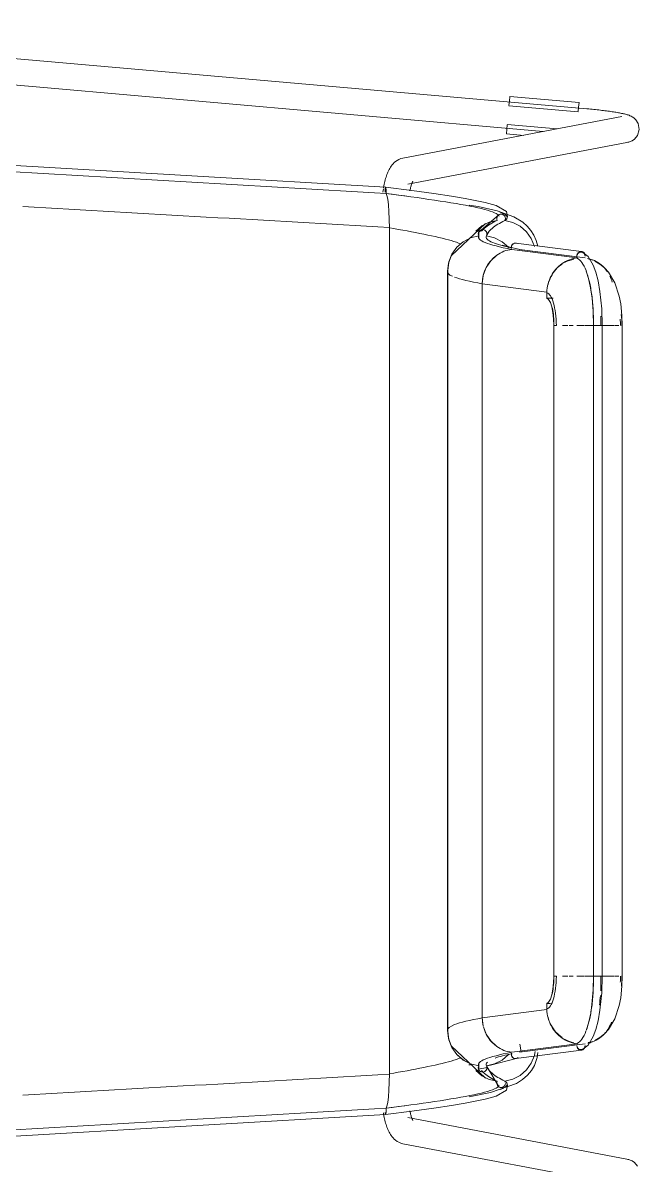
# Model space of a CAD drawing. Header units: millimetres. Extents: x 155927 to 295199, y -4084 to 97293.
# Drawn here: x 228644 to 228924, y 15441 to 15958 of the extents above; entities that cross this region are included whole.
import ezdxf

# ---------------------------------------------------------------- set-up
doc = ezdxf.new("R2010")
doc.units = ezdxf.units.MM
doc.header["$MEASUREMENT"] = 0
doc.layers.add('I-FURN', color=8, linetype='CONTINUOUS', lineweight=9)

msp = doc.modelspace()

# ---------------------------------------------------------------- linework, layer by layer
at = {"layer": 'I-FURN'}
for p, q in [((228900.19, 15919.33), (228456.87, 15958.28)), ((228455.82, 15946.33), (228880.32, 15909.03)), ((228864.81, 15920.8), (228864.99, 15922.86)), ((228864.99, 15922.86), (228865.17, 15924.91)), ((228865.17, 15924.91), (228896.58, 15922.15)), ((228896.58, 15922.15), (228896.4, 15920.11)), ((228864.8, 15920.68), (228896.21, 15917.92)), ((228896.4, 15920.11), (228896.22, 15918.04)), ((228900.35, 15919.32), (228900.19, 15919.33)), ((228901.1, 15919.25), (228900.35, 15919.32)), ((228901.85, 15919.18), (228901.1, 15919.25)), ((228902.6, 15919.11), (228901.85, 15919.18)), ((228903.34, 15919.04), (228902.6, 15919.11)), ((228904.08, 15918.96), (228903.34, 15919.04)), ((228904.81, 15918.88), (228904.08, 15918.96)), ((228905.54, 15918.8), (228904.81, 15918.88)), ((228906.26, 15918.72), (228905.54, 15918.8)), ((228906.97, 15918.64), (228906.26, 15918.72)), ((228907.66, 15918.55), (228906.97, 15918.64)), ((228908.35, 15918.47), (228907.66, 15918.55)), ((228909.03, 15918.38), (228908.35, 15918.47)), ((228909.69, 15918.29), (228909.03, 15918.38)), ((228910.34, 15918.2), (228909.69, 15918.29)), ((228910.97, 15918.11), (228910.34, 15918.2)), ((228911.59, 15918.02), (228910.97, 15918.11)), ((228912.2, 15917.93), (228911.59, 15918.02)), ((228912.78, 15917.84), (228912.2, 15917.93)), ((228913.35, 15917.75), (228912.78, 15917.84)), ((228913.9, 15917.66), (228913.35, 15917.75)), ((228914.44, 15917.56), (228913.9, 15917.66)), ((228914.95, 15917.47), (228914.44, 15917.56)), ((228915.45, 15917.37), (228914.95, 15917.47)), ((228915.92, 15917.28), (228915.45, 15917.37)), ((228916.38, 15917.18), (228915.92, 15917.28)), ((228916.83, 15917.08), (228916.38, 15917.18)), ((228917.25, 15916.98), (228916.83, 15917.08)), ((228917.67, 15916.88), (228917.25, 15916.98)), ((228918.07, 15916.77), (228917.67, 15916.88)), ((228918.46, 15916.66), (228918.07, 15916.77)), ((228918.86, 15916.53), (228918.46, 15916.66)), ((228919.26, 15916.39), (228918.86, 15916.53)), ((228919.69, 15916.22), (228919.26, 15916.39)), ((228920.17, 15916), (228919.69, 15916.22)), ((228920.73, 15915.7), (228920.17, 15916)), ((228916.04, 15915.85), (228816.75, 15897.04)), ((228863.86, 15910.04), (228864.04, 15912.11)), ((228886.66, 15910.24), (228864.06, 15912.23)), ((228921.43, 15915.22), (228920.73, 15915.7)), ((228922.34, 15914.37), (228921.43, 15915.22)), ((228923.38, 15912.71), (228922.34, 15914.37)), ((228923.86, 15909.95), (228923.38, 15912.71)), ((228863.68, 15908), (228863.86, 15910.04)), ((228863.68, 15908), (228871.58, 15907.3)), ((228921.71, 15905.62), (228920.62, 15904.88)), ((228923.03, 15907.2), (228921.71, 15905.62)), ((228923.03, 15907.2), (228923.86, 15909.95)), ((228808.9, 15883.85), (228476.99, 15903.14)), ((228818.98, 15885.25), (228918.27, 15904.06)), ((228918.69, 15904.15), (228918.27, 15904.06)), ((228919.2, 15904.29), (228918.69, 15904.15)), ((228919.82, 15904.5), (228919.2, 15904.29)), ((228920.62, 15904.88), (228919.82, 15904.5)), ((228813.38, 15895.5), (228812.79, 15894.99)), ((228814.07, 15895.98), (228813.38, 15895.5)), ((228814.86, 15896.42), (228814.07, 15895.98)), ((228815.76, 15896.78), (228814.86, 15896.42)), ((228816.75, 15897.04), (228815.76, 15896.78)), ((228809.68, 15890.11), (228809.46, 15889.53)), ((228809.92, 15890.68), (228809.68, 15890.11)), ((228810.17, 15891.24), (228809.92, 15890.68)), ((228810.44, 15891.79), (228810.17, 15891.24)), ((228810.73, 15892.33), (228810.44, 15891.79)), ((228811.06, 15892.87), (228810.73, 15892.33)), ((228811.42, 15893.4), (228811.06, 15892.87)), ((228811.82, 15893.94), (228811.42, 15893.4)), ((228812.27, 15894.47), (228811.82, 15893.94)), ((228812.79, 15894.99), (228812.27, 15894.47)), ((228808.25, 15885.12), (228808.12, 15884.44)), ((228808.39, 15885.79), (228808.25, 15885.12)), ((228808.55, 15886.44), (228808.39, 15885.79)), ((228808.71, 15887.09), (228808.55, 15886.44)), ((228808.88, 15887.72), (228808.71, 15887.09)), ((228809.06, 15888.33), (228808.88, 15887.72)), ((228809.26, 15888.94), (228809.06, 15888.33)), ((228809.46, 15889.53), (228809.26, 15888.94)), ((228820.64, 15885.13), (228820.53, 15884.8)), ((228820.74, 15885.44), (228820.64, 15885.13)), ((228820.85, 15885.71), (228820.74, 15885.44)), ((228820.94, 15885.94), (228820.85, 15885.71)), ((228821.03, 15886.13), (228820.94, 15885.94)), ((228821.1, 15886.29), (228821.03, 15886.13)), ((228821.15, 15886.37), (228821.1, 15886.29)), ((228821.19, 15886.45), (228821.15, 15886.37)), ((228821.21, 15886.47), (228821.19, 15886.45)), ((228807.77, 15882.33), (228807.67, 15881.6)), ((228807.87, 15883.04), (228807.77, 15882.33)), ((228807.99, 15883.74), (228807.95, 15883.49)), ((228808.12, 15884.44), (228807.99, 15883.74)), ((228808.69, 15882.48), (228808.68, 15881.99)), ((228808.68, 15881.99), (228808.69, 15882.48)), ((228808.68, 15881.99), (228808.69, 15881.49)), ((228808.69, 15881.49), (228808.68, 15881.99)), ((228808.72, 15882.93), (228808.69, 15882.48)), ((228808.69, 15882.48), (228808.72, 15882.93)), ((228808.75, 15883.31), (228808.72, 15882.93)), ((228808.72, 15882.93), (228808.75, 15883.31)), ((228808.8, 15883.6), (228808.75, 15883.31)), ((228808.75, 15883.31), (228808.8, 15883.6)), ((228808.8, 15883.6), (228808.85, 15883.79)), ((228808.85, 15883.78), (228808.8, 15883.6)), ((228808.9, 15883.85), (228808.85, 15883.78)), ((228808.85, 15883.79), (228808.9, 15883.85)), ((228808.9, 15883.85), (228820.76, 15882.29)), ((228808.95, 15883.77), (228808.9, 15883.85)), ((228808.9, 15883.85), (228808.95, 15883.78)), ((228808.95, 15883.78), (228809, 15883.59)), ((228809, 15883.58), (228808.95, 15883.77)), ((228809, 15883.59), (228809.05, 15883.29)), ((228809.05, 15883.28), (228809, 15883.58)), ((228809.05, 15883.29), (228809.08, 15882.9)), ((228809.08, 15882.9), (228809.05, 15883.28)), ((228809.1, 15882.44), (228809.08, 15882.9)), ((228809.08, 15882.9), (228809.1, 15882.45)), ((228809.09, 15880.98), (228809.11, 15881.45)), ((228809.11, 15881.45), (228809.09, 15880.98)), ((228809.09, 15880.98), (228809.49, 15880.08)), ((228809.49, 15880.08), (228809.09, 15880.98)), ((228809.1, 15882.45), (228809.11, 15881.95)), ((228809.11, 15881.95), (228809.1, 15882.44)), ((228809.11, 15881.45), (228809.11, 15881.95)), ((228809.11, 15881.95), (228809.11, 15881.45)), ((228809.49, 15880.08), (228809.85, 15878.34)), ((228809.85, 15878.33), (228809.49, 15880.08)), ((228820, 15882.7), (228819.91, 15882.21)), ((228820.11, 15883.17), (228820, 15882.7)), ((228820.21, 15883.62), (228820.11, 15883.17)), ((228820.32, 15884.04), (228820.21, 15883.62)), ((228820.42, 15884.43), (228820.32, 15884.04)), ((228820.53, 15884.8), (228820.42, 15884.43)), ((228820.76, 15882.29), (228830.68, 15880.94)), ((228830.68, 15880.94), (228838.7, 15879.76)), ((228838.7, 15879.76), (228845.02, 15878.72)), ((228809.85, 15878.33), (228810.16, 15875.87)), ((228810.17, 15875.84), (228809.85, 15878.33)), ((228810.17, 15875.84), (228810.4, 15872.78)), ((228810.41, 15872.74), (228810.17, 15875.84)), ((228845.02, 15878.72), (228854.04, 15876.92)), ((228850.88, 15875.01), (228846.81, 15875.74)), ((228859.4, 15873.12), (228850.88, 15875.01)), ((228854.04, 15876.92), (228859.03, 15875.51)), ((228859.03, 15875.51), (228863.67, 15872.74)), ((228810.4, 15872.74), (228810.56, 15869.26)), ((228810.56, 15869.2), (228810.41, 15872.74)), ((228860.43, 15871.41), (228851.01, 15863.29)), ((228859.32, 15869.76), (228859.41, 15870.25)), ((228859.41, 15870.25), (228859.32, 15869.76)), ((228859.35, 15869.26), (228859.32, 15869.76)), ((228859.32, 15869.76), (228859.35, 15869.26)), ((228867.03, 15870.44), (228859.4, 15873.12)), ((228859.41, 15870.25), (228859.62, 15870.7)), ((228859.62, 15870.7), (228859.41, 15870.25)), ((228859.62, 15870.7), (228859.93, 15871.08)), ((228859.93, 15871.08), (228859.62, 15870.7)), ((228859.93, 15871.08), (228860.34, 15871.37)), ((228860.34, 15871.37), (228859.93, 15871.08)), ((228860.16, 15871.26), (228860.37, 15871.39)), ((228860.34, 15871.37), (228860.8, 15871.55)), ((228860.8, 15871.55), (228860.34, 15871.37)), ((228860.8, 15871.55), (228861.28, 15871.61)), ((228861.28, 15871.61), (228860.8, 15871.55)), ((228861.28, 15871.61), (228861.77, 15871.53)), ((228861.77, 15871.54), (228861.28, 15871.61)), ((228862.22, 15871.34), (228861.77, 15871.54)), ((228861.77, 15871.53), (228862.22, 15871.34)), ((228862.22, 15871.34), (228862.61, 15871.04)), ((228862.62, 15871.04), (228862.22, 15871.34)), ((228862.61, 15871.04), (228862.92, 15870.65)), ((228862.92, 15870.65), (228862.62, 15871.04)), ((228862.92, 15870.65), (228863.12, 15870.2)), ((228863.12, 15870.2), (228862.92, 15870.65)), ((228863.12, 15870.2), (228863.19, 15869.7)), ((228863.19, 15869.7), (228863.12, 15870.2)), ((228863.19, 15869.7), (228863.15, 15869.2)), ((228863.15, 15869.21), (228863.19, 15869.7)), ((228863.67, 15872.74), (228864.2, 15870.56)), ((228864.2, 15870.56), (228863.91, 15869.64)), ((228871.14, 15867.94), (228867.03, 15870.44)), ((228810.56, 15869.2), (228810.62, 15865.51)), ((228810.62, 15865.43), (228810.56, 15869.2)), ((228810.62, 15482.03), (228810.62, 15865.43)), ((228810.62, 15865.43), (228810.62, 15482.03)), ((228854.23, 15867.3), (228838.54, 15852.7)), ((228852.56, 15866.36), (228849.72, 15863.96)), ((228849.72, 15863.96), (228852.56, 15866.35)), ((228851.51, 15864.07), (228851.91, 15864.36)), ((228851.91, 15864.36), (228851.51, 15864.07)), ((228851.91, 15864.36), (228852.37, 15864.55)), ((228852.37, 15864.55), (228851.91, 15864.36)), ((228852.86, 15864.62), (228852.37, 15864.55)), ((228852.37, 15864.55), (228852.86, 15864.61)), ((228855.88, 15868), (228852.56, 15866.36)), ((228852.56, 15866.35), (228855.89, 15867.99)), ((228853.35, 15864.55), (228852.86, 15864.62)), ((228852.86, 15864.61), (228853.35, 15864.55)), ((228853.35, 15864.55), (228853.81, 15864.36)), ((228853.81, 15864.36), (228853.35, 15864.55)), ((228853.81, 15864.36), (228854.22, 15864.07)), ((228854.22, 15864.07), (228853.81, 15864.36)), ((228859.5, 15868.79), (228855.88, 15868)), ((228855.89, 15867.99), (228859.5, 15868.79)), ((228859.5, 15868.79), (228859.35, 15869.26)), ((228859.35, 15869.26), (228859.5, 15868.79)), ((228863.15, 15869.2), (228862.98, 15868.73)), ((228862.99, 15868.73), (228863.15, 15869.21)), ((228866.62, 15867.83), (228862.99, 15868.73)), ((228869.94, 15866.09), (228866.62, 15867.83)), ((228872.76, 15863.61), (228869.94, 15866.09)), ((228873.1, 15866.2), (228871.14, 15867.94)), ((228874.79, 15864.22), (228873.1, 15866.2)), ((228876.16, 15862.03), (228874.79, 15864.22)), ((228841.13, 15856.62), (228844.01, 15859.13)), ((228844, 15859.13), (228841.13, 15856.62)), ((228847.4, 15860.88), (228844, 15859.13)), ((228844.01, 15859.13), (228847.39, 15860.88)), ((228851.11, 15861.78), (228847.4, 15860.88)), ((228850.99, 15863.24), (228850.91, 15862.74)), ((228850.91, 15862.74), (228850.99, 15863.23)), ((228850.95, 15862.24), (228850.91, 15862.74)), ((228850.91, 15862.74), (228850.95, 15862.25)), ((228850.95, 15862.25), (228851.11, 15861.78)), ((228851.11, 15861.77), (228850.95, 15862.24)), ((228851.19, 15863.69), (228850.99, 15863.24)), ((228850.99, 15863.23), (228851.2, 15863.68)), ((228851.14, 15863.59), (228851.09, 15860.71)), ((228851.51, 15864.07), (228851.19, 15863.69)), ((228851.2, 15863.68), (228851.51, 15864.07)), ((228854.22, 15864.07), (228854.53, 15863.68)), ((228854.53, 15863.69), (228854.22, 15864.07)), ((228854.73, 15863.24), (228854.53, 15863.69)), ((228854.53, 15863.68), (228854.73, 15863.23)), ((228854.78, 15862.24), (228854.61, 15861.77)), ((228854.62, 15861.78), (228854.78, 15862.25)), ((228858.33, 15860.88), (228854.62, 15861.78)), ((228854.9, 15862.45), (228854.72, 15862.02)), ((228854.82, 15862.74), (228854.73, 15863.24)), ((228854.73, 15863.23), (228854.81, 15862.74)), ((228854.81, 15862.74), (228854.78, 15862.24)), ((228854.78, 15862.25), (228854.82, 15862.74)), ((228861.73, 15859.13), (228858.33, 15860.88)), ((228864.6, 15856.62), (228861.73, 15859.13)), ((228874.94, 15860.53), (228872.76, 15863.61)), ((228876.34, 15857.01), (228874.94, 15860.53)), ((228877.19, 15859.66), (228876.16, 15862.03)), ((228877.85, 15857.15), (228877.19, 15859.66)), ((228839.13, 15853.8), (228837.41, 15849.34)), ((228838.96, 15853.48), (228841.13, 15856.62)), ((228841.13, 15856.62), (228838.96, 15853.49)), ((228861.69, 15857.62), (228864.13, 15856.87)), ((228864.13, 15856.87), (228870.42, 15855.49)), ((228864.83, 15856.36), (228864.6, 15856.62)), ((228865.98, 15857.09), (228865.9, 15856.6)), ((228865.9, 15856.6), (228865.94, 15856.11)), ((228866.17, 15857.55), (228865.98, 15857.09)), ((228866.09, 15855.64), (228895.79, 15851.79)), ((228866.47, 15857.93), (228866.17, 15857.55)), ((228866.86, 15858.22), (228866.47, 15857.93)), ((228867.3, 15858.41), (228866.86, 15858.22)), ((228867.77, 15858.48), (228867.3, 15858.41)), ((228868.24, 15858.41), (228867.77, 15858.48)), ((228868, 15858.47), (228897.78, 15854.61)), ((228868.68, 15858.23), (228868.24, 15858.41)), ((228869.64, 15855.62), (228899.33, 15851.77)), ((228898.27, 15854.25), (228900.66, 15852.36)), ((228837.41, 15849.34), (228836.97, 15845.59)), ((228837.59, 15849.92), (228837.12, 15846.12)), ((228837.12, 15846.12), (228837.6, 15849.91)), ((228838.96, 15853.49), (228837.59, 15849.92)), ((228837.6, 15849.91), (228838.96, 15853.48)), ((228838.54, 15852.7), (228837.83, 15850.78)), ((228856.59, 15850.52), (228854.51, 15847.4)), ((228859.33, 15853.01), (228856.59, 15850.52)), ((228893.37, 15852.54), (228898.14, 15851.92)), ((228900.66, 15852.36), (228902.96, 15848.53)), ((228903.77, 15850.23), (228906.04, 15848.9)), ((228906.04, 15848.9), (228908.11, 15847.23)), ((228836.97, 15845.59), (228836.97, 15540.79)), ((228837.12, 15501.34), (228837.12, 15846.12)), ((228837.12, 15846.12), (228837.12, 15501.34)), ((228853.19, 15843.86), (228852.72, 15840.09)), ((228854.51, 15847.4), (228853.19, 15843.86)), ((228900.01, 15845.32), (228899.82, 15845.83)), ((228900.89, 15842.49), (228900.01, 15845.32)), ((228902.96, 15848.53), (228904.15, 15845.36)), ((228904.15, 15845.36), (228905.23, 15841.32)), ((228908.11, 15847.23), (228909.94, 15845.25)), ((228909.94, 15845.25), (228912.81, 15840.53)), ((228852.72, 15840.09), (228881.99, 15836.23)), ((228852.72, 15507.38), (228852.72, 15840.09)), ((228852.72, 15840.09), (228852.72, 15507.38)), ((228901.69, 15838.99), (228900.89, 15842.49)), ((228902.52, 15833.56), (228901.69, 15838.99)), ((228905.23, 15841.32), (228906.1, 15836.61)), ((228912.81, 15840.53), (228914.83, 15834.38)), ((228881.99, 15836.23), (228881.93, 15833.51)), ((228884.93, 15833.51), (228881.93, 15833.51)), ((228881.93, 15833.51), (228882.79, 15832.87)), ((228903, 15827.57), (228902.52, 15833.56)), ((228906.1, 15836.61), (228906.9, 15828.72)), ((228914.83, 15834.38), (228915.48, 15830.89)), ((228882.79, 15832.87), (228883.58, 15831.52)), ((228883.58, 15831.52), (228884.25, 15829.54)), ((228884.25, 15829.54), (228884.76, 15827.05)), ((228906.9, 15828.72), (228907.05, 15821.16)), ((228915.48, 15830.89), (228916, 15825.68)), ((228884.76, 15827.05), (228885.08, 15824.2)), ((228885.08, 15824.2), (228885.18, 15821.16)), ((228903.08, 15821.16), (228903, 15827.57)), ((228916, 15825.68), (228916.08, 15821.16)), ((228885.18, 15821.16), (228885.18, 15526.31)), ((228885.24, 15526.31), (228885.24, 15821.16)), ((228889.1, 15821.16), (228891.56, 15821.16)), ((228892.08, 15821.16), (228893.92, 15821.16)), ((228895.55, 15821.16), (228899.11, 15821.16)), ((228903.11, 15821.16), (228899.3, 15821.16)), ((228899.3, 15821.16), (228903.11, 15821.16)), ((228903.08, 15821.16), (228903.08, 15526.31)), ((228903.09, 15821.16), (228907.05, 15821.16)), ((228903.2, 15821.16), (228903.09, 15821.16)), ((228903.42, 15821.16), (228903.2, 15821.16)), ((228903.75, 15821.16), (228903.42, 15821.16)), ((228904.17, 15821.16), (228903.75, 15821.16)), ((228904.64, 15821.16), (228904.17, 15821.16)), ((228905.14, 15821.16), (228904.64, 15821.16)), ((228905.63, 15821.16), (228905.14, 15821.16)), ((228906.09, 15821.16), (228905.63, 15821.16)), ((228906.48, 15821.16), (228906.09, 15821.16)), ((228906.78, 15821.16), (228906.48, 15821.16)), ((228906.98, 15821.16), (228906.78, 15821.16)), ((228909.83, 15821.16), (228906.8, 15821.16)), ((228906.8, 15821.16), (228909.82, 15821.16)), ((228907.05, 15821.16), (228906.98, 15821.16)), ((228907.05, 15526.31), (228907.05, 15821.16)), ((228909.99, 15821.16), (228912.56, 15821.16)), ((228912.84, 15821.16), (228914.59, 15821.16)), ((228915.78, 15821.16), (228916.07, 15821.16)), ((228916.08, 15821.16), (228915.91, 15821.16)), ((228916.08, 15526.31), (228916.08, 15821.16)), ((228836.97, 15540.79), (228836.97, 15501.88)), ((228885.08, 15523.27), (228884.76, 15520.42)), ((228885.18, 15526.31), (228885.08, 15523.27)), ((228891.56, 15526.31), (228889.1, 15526.31)), ((228893.92, 15526.31), (228892.08, 15526.31)), ((228899.11, 15526.31), (228895.55, 15526.31)), ((228899.3, 15526.31), (228903.11, 15526.31)), ((228903.11, 15526.31), (228899.3, 15526.31)), ((228903.01, 15520.08), (228903.08, 15526.31)), ((228907.05, 15526.31), (228903.2, 15526.31)), ((228903.2, 15526.31), (228903.42, 15526.31)), ((228903.42, 15526.31), (228903.75, 15526.31)), ((228903.75, 15526.31), (228904.17, 15526.31)), ((228904.17, 15526.31), (228904.64, 15526.31)), ((228904.64, 15526.31), (228905.14, 15526.31)), ((228905.14, 15526.31), (228905.63, 15526.31)), ((228905.63, 15526.31), (228906.09, 15526.31)), ((228906.09, 15526.31), (228906.48, 15526.31)), ((228906.48, 15526.31), (228906.78, 15526.31)), ((228906.78, 15526.31), (228906.98, 15526.31)), ((228906.8, 15526.31), (228909.83, 15526.31)), ((228909.82, 15526.31), (228906.8, 15526.31)), ((228906.9, 15518.75), (228907.05, 15526.31)), ((228906.98, 15526.31), (228907.05, 15526.31)), ((228912.56, 15526.31), (228909.99, 15526.31)), ((228914.59, 15526.31), (228912.84, 15526.31)), ((228916.07, 15526.31), (228915.78, 15526.31)), ((228915.91, 15526.31), (228916.08, 15526.31)), ((228916, 15521.79), (228916.08, 15526.31)), ((228884.25, 15517.93), (228883.58, 15515.94)), ((228884.76, 15520.42), (228884.25, 15517.93)), ((228902.47, 15513.52), (228903.01, 15520.08)), ((228906.1, 15510.86), (228906.9, 15518.75)), ((228915.48, 15516.58), (228916, 15521.79)), ((228882.79, 15514.59), (228881.93, 15513.95)), ((228881.93, 15513.95), (228883.59, 15513.95)), ((228881.93, 15513.95), (228881.99, 15511.24)), ((228883.58, 15515.94), (228882.79, 15514.59)), ((228901.88, 15509.51), (228902.47, 15513.52)), ((228912.81, 15506.93), (228914.83, 15513.08)), ((228914.83, 15513.08), (228915.48, 15516.58)), ((228881.99, 15511.24), (228852.72, 15507.38)), ((228852.72, 15507.38), (228853.19, 15503.61)), ((228900.91, 15505.07), (228901.88, 15509.51)), ((228905.23, 15506.14), (228906.1, 15510.86)), ((228837.41, 15498.13), (228836.97, 15501.88)), ((228853.26, 15503.34), (228854.51, 15500.06)), ((228899.82, 15501.64), (228900.91, 15505.07)), ((228902.96, 15498.93), (228904.15, 15502.1)), ((228904.15, 15502.1), (228905.23, 15506.14)), ((228908.11, 15500.24), (228909.94, 15502.22)), ((228909.94, 15502.22), (228912.81, 15506.93)), ((228837.6, 15497.55), (228837.12, 15501.34)), ((228837.12, 15501.34), (228837.59, 15497.55)), ((228839.13, 15493.66), (228837.41, 15498.13)), ((228837.59, 15497.55), (228838.96, 15493.98)), ((228838.96, 15493.98), (228837.6, 15497.55)), ((228838.54, 15494.76), (228837.83, 15496.69)), ((228854.51, 15500.06), (228856.59, 15496.95)), ((228856.59, 15496.95), (228859.33, 15494.46)), ((228900.66, 15495.1), (228902.96, 15498.93)), ((228903.77, 15497.24), (228906.04, 15498.57)), ((228906.04, 15498.57), (228908.11, 15500.24)), ((228854.23, 15480.16), (228838.54, 15494.76)), ((228841.13, 15490.85), (228838.96, 15493.98)), ((228838.96, 15493.98), (228841.13, 15490.84)), ((228866.09, 15491.83), (228895.79, 15495.67)), ((228897.78, 15492.85), (228868, 15489)), ((228899.33, 15495.69), (228869.64, 15491.85)), ((228870.42, 15491.97), (228869.73, 15495.46)), ((228876.7, 15492.2), (228876.33, 15490.46)), ((228876.34, 15490.45), (228876.7, 15492.19)), ((228877.67, 15489.46), (228877.97, 15491.73)), ((228893.37, 15494.92), (228895.8, 15495.24)), ((228898.27, 15493.21), (228900.66, 15495.1)), ((228844.01, 15488.34), (228841.13, 15490.85)), ((228841.13, 15490.84), (228844, 15488.33)), ((228844, 15488.33), (228847.4, 15486.58)), ((228847.39, 15486.59), (228844.01, 15488.34)), ((228847.4, 15486.58), (228851.11, 15485.69)), ((228851.14, 15483.88), (228851.09, 15486.76)), ((228854.62, 15485.69), (228858.33, 15486.58)), ((228868.08, 15489.01), (228856.46, 15486.05)), ((228858.33, 15486.58), (228861.73, 15488.33)), ((228861.73, 15488.33), (228864.6, 15490.84)), ((228865.94, 15491.36), (228865.9, 15490.86)), ((228865.9, 15490.86), (228865.98, 15490.37)), ((228865.98, 15490.37), (228866.17, 15489.92)), ((228866.17, 15489.92), (228866.47, 15489.54)), ((228866.47, 15489.54), (228866.86, 15489.24)), ((228866.86, 15489.24), (228867.3, 15489.05)), ((228867.3, 15489.05), (228867.77, 15488.98)), ((228867.77, 15488.98), (228868.24, 15489.05)), ((228868.24, 15489.05), (228868.68, 15489.24)), ((228868.68, 15489.24), (228869.06, 15489.53)), ((228872.76, 15483.85), (228874.94, 15486.94)), ((228874.94, 15486.94), (228876.34, 15490.45)), ((228876.38, 15485.86), (228877.67, 15489.46)), ((228810.56, 15478.26), (228810.62, 15482.03)), ((228810.62, 15481.95), (228810.56, 15478.26)), ((228852.56, 15481.11), (228849.72, 15483.51)), ((228849.72, 15483.51), (228852.56, 15481.1)), ((228850.91, 15484.72), (228850.95, 15485.22)), ((228850.95, 15485.22), (228850.91, 15484.72)), ((228850.99, 15484.23), (228850.91, 15484.72)), ((228850.91, 15484.72), (228850.99, 15484.23)), ((228850.95, 15485.22), (228851.11, 15485.69)), ((228851.11, 15485.69), (228850.95, 15485.22)), ((228851.2, 15483.78), (228850.99, 15484.23)), ((228850.99, 15484.23), (228851.19, 15483.78)), ((228851.01, 15484.17), (228854.9, 15485.01)), ((228851.19, 15483.78), (228851.51, 15483.4)), ((228851.51, 15483.4), (228851.2, 15483.78)), ((228851.91, 15483.11), (228851.51, 15483.4)), ((228851.51, 15483.4), (228851.91, 15483.1)), ((228852.37, 15482.92), (228851.91, 15483.11)), ((228851.91, 15483.1), (228852.37, 15482.91)), ((228852.86, 15482.85), (228852.37, 15482.92)), ((228852.37, 15482.91), (228852.86, 15482.85)), ((228855.89, 15479.47), (228852.56, 15481.11)), ((228852.56, 15481.1), (228855.88, 15479.46)), ((228853.35, 15482.92), (228852.86, 15482.85)), ((228852.86, 15482.85), (228853.35, 15482.91)), ((228853.81, 15483.11), (228853.35, 15482.92)), ((228853.35, 15482.91), (228853.81, 15483.1)), ((228854.22, 15483.4), (228853.81, 15483.11)), ((228853.81, 15483.1), (228854.22, 15483.4)), ((228854.53, 15483.78), (228854.22, 15483.4)), ((228854.22, 15483.4), (228854.53, 15483.78)), ((228854.73, 15484.23), (228854.53, 15483.78)), ((228854.53, 15483.78), (228854.73, 15484.23)), ((228856.46, 15486.05), (228854.6, 15485.72)), ((228854.61, 15485.69), (228854.78, 15485.22)), ((228854.78, 15485.22), (228854.62, 15485.69)), ((228860.43, 15476.05), (228854.72, 15485.44)), ((228854.81, 15484.72), (228854.73, 15484.23)), ((228854.73, 15484.23), (228854.82, 15484.72)), ((228854.78, 15485.22), (228854.81, 15484.72)), ((228854.82, 15484.72), (228854.78, 15485.22)), ((228866.62, 15479.63), (228869.94, 15481.37)), ((228869.94, 15481.37), (228872.76, 15483.85)), ((228871.02, 15479.43), (228873.26, 15481.42)), ((228873.26, 15481.42), (228875.04, 15483.59)), ((228875.04, 15483.59), (228876.38, 15485.86)), ((228810.56, 15478.2), (228810.4, 15474.73)), ((228810.41, 15474.73), (228810.56, 15478.26)), ((228855.88, 15479.46), (228859.5, 15478.68)), ((228859.5, 15478.68), (228855.89, 15479.47)), ((228856.48, 15473.63), (228868.19, 15477.62)), ((228859.32, 15477.71), (228859.35, 15478.21)), ((228859.35, 15478.2), (228859.32, 15477.7)), ((228859.41, 15477.22), (228859.32, 15477.71)), ((228859.32, 15477.7), (228859.41, 15477.21)), ((228859.35, 15478.21), (228859.5, 15478.68)), ((228859.5, 15478.68), (228859.35, 15478.2)), ((228859.62, 15476.77), (228859.41, 15477.22)), ((228859.41, 15477.21), (228859.62, 15476.76)), ((228859.93, 15476.39), (228859.62, 15476.77)), ((228859.62, 15476.76), (228859.93, 15476.38)), ((228860.34, 15476.1), (228859.93, 15476.39)), ((228859.93, 15476.38), (228860.34, 15476.1)), ((228860.8, 15475.92), (228860.34, 15476.1)), ((228860.34, 15476.1), (228860.8, 15475.91)), ((228861.28, 15475.86), (228860.8, 15475.92)), ((228860.8, 15475.91), (228861.28, 15475.85)), ((228861.77, 15475.93), (228861.28, 15475.86)), ((228861.28, 15475.85), (228861.77, 15475.93)), ((228862.22, 15476.13), (228861.77, 15475.93)), ((228861.77, 15475.93), (228862.22, 15476.12)), ((228862.61, 15476.43), (228862.22, 15476.13)), ((228862.22, 15476.12), (228862.62, 15476.42)), ((228862.92, 15476.81), (228862.61, 15476.43)), ((228862.62, 15476.42), (228862.92, 15476.81)), ((228863.12, 15477.27), (228862.92, 15476.81)), ((228862.92, 15476.81), (228863.12, 15477.27)), ((228862.98, 15478.73), (228863.15, 15478.26)), ((228862.99, 15478.73), (228866.62, 15479.63)), ((228863.15, 15478.26), (228862.99, 15478.73)), ((228863.19, 15477.76), (228863.12, 15477.27)), ((228863.12, 15477.27), (228863.19, 15477.76)), ((228863.67, 15474.72), (228864.2, 15476.91)), ((228864.2, 15476.91), (228863.91, 15477.82)), ((228868.19, 15477.62), (228871.02, 15479.43)), ((228809.85, 15469.13), (228810.17, 15471.63)), ((228810.16, 15471.59), (228809.85, 15469.13)), ((228810.17, 15471.63), (228810.41, 15474.73)), ((228810.4, 15474.68), (228810.17, 15471.62)), ((228846.81, 15471.72), (228856.48, 15473.63)), ((228854.04, 15470.55), (228859.03, 15471.95)), ((228859.03, 15471.95), (228863.67, 15474.72)), ((228809.49, 15467.38), (228809.09, 15466.48)), ((228809.09, 15466.48), (228809.49, 15467.38)), ((228809.11, 15466.01), (228809.09, 15466.48)), ((228809.09, 15466.48), (228809.11, 15466.01)), ((228809.11, 15465.51), (228809.11, 15466.01)), ((228809.11, 15466.01), (228809.11, 15465.51)), ((228809.49, 15467.38), (228809.85, 15469.13)), ((228809.85, 15469.12), (228809.49, 15467.38)), ((228820.76, 15465.17), (228830.68, 15466.53)), ((228830.68, 15466.53), (228838.7, 15467.71)), ((228838.7, 15467.71), (228845.02, 15468.74)), ((228845.02, 15468.74), (228854.04, 15470.55)), ((228808.9, 15463.61), (228476.99, 15444.33)), ((228807.99, 15463.72), (228807.87, 15464.42)), ((228808.12, 15463.03), (228807.99, 15463.72)), ((228808.25, 15462.35), (228808.12, 15463.03)), ((228808.39, 15461.68), (228808.25, 15462.35)), ((228808.55, 15461.02), (228808.39, 15461.68)), ((228808.71, 15460.38), (228808.55, 15461.02)), ((228808.88, 15459.75), (228808.71, 15460.38)), ((228808.72, 15464.53), (228808.75, 15464.15)), ((228808.75, 15464.15), (228808.72, 15464.53)), ((228808.75, 15464.15), (228808.8, 15463.86)), ((228808.8, 15463.86), (228808.75, 15464.15)), ((228808.85, 15463.68), (228808.9, 15463.62)), ((228808.9, 15463.61), (228808.85, 15463.68)), ((228808.9, 15463.62), (228820.76, 15465.17)), ((228809, 15463.88), (228809.05, 15464.18)), ((228809.05, 15464.18), (228809, 15463.88)), ((228809.05, 15464.18), (228809.08, 15464.57)), ((228809.08, 15464.56), (228809.05, 15464.18)), ((228809.08, 15464.57), (228809.1, 15465.02)), ((228809.1, 15465.02), (228809.08, 15464.56)), ((228809.1, 15465.02), (228809.11, 15465.51)), ((228809.11, 15465.51), (228809.1, 15465.02)), ((228918.27, 15443.4), (228818.98, 15462.21)), ((228820, 15464.76), (228819.91, 15465.26)), ((228820.11, 15464.29), (228820, 15464.76)), ((228820.21, 15463.85), (228820.11, 15464.29)), ((228820.32, 15463.43), (228820.21, 15463.85)), ((228820.42, 15463.03), (228820.32, 15463.43)), ((228820.53, 15462.67), (228820.42, 15463.03)), ((228820.64, 15462.33), (228820.53, 15462.67)), ((228820.74, 15462.03), (228820.64, 15462.33)), ((228820.85, 15461.76), (228820.74, 15462.03)), ((228820.94, 15461.53), (228820.85, 15461.76)), ((228821.03, 15461.33), (228820.94, 15461.53)), ((228821.1, 15461.18), (228821.03, 15461.33)), ((228821.15, 15461.09), (228821.1, 15461.18)), ((228821.19, 15461.02), (228821.15, 15461.09)), ((228821.21, 15460.99), (228821.19, 15461.02)), ((228809.06, 15459.13), (228808.88, 15459.75)), ((228809.26, 15458.53), (228809.06, 15459.13)), ((228809.46, 15457.94), (228809.26, 15458.53)), ((228809.68, 15457.35), (228809.46, 15457.94)), ((228809.92, 15456.78), (228809.68, 15457.35)), ((228810.17, 15456.22), (228809.92, 15456.78)), ((228810.44, 15455.67), (228810.17, 15456.22)), ((228810.73, 15455.14), (228810.44, 15455.67)), ((228811.06, 15454.6), (228810.73, 15455.14)), ((228811.42, 15454.06), (228811.06, 15454.6)), ((228811.82, 15453.53), (228811.42, 15454.06)), ((228812.27, 15453), (228811.82, 15453.53)), ((228812.79, 15452.48), (228812.27, 15453)), ((228813.38, 15451.97), (228812.79, 15452.48)), ((228814.07, 15451.48), (228813.38, 15451.97)), ((228814.86, 15451.05), (228814.07, 15451.48)), ((228815.76, 15450.68), (228814.86, 15451.05)), ((228816.75, 15450.42), (228815.76, 15450.68)), ((228816.75, 15450.42), (228916.04, 15431.61)), ((228918.69, 15443.31), (228918.27, 15443.4)), ((228919.2, 15443.18), (228918.69, 15443.31)), ((228919.82, 15442.96), (228919.2, 15443.18)), ((228920.62, 15442.59), (228919.82, 15442.96)), ((228921.71, 15441.84), (228920.62, 15442.59)), ((228923.03, 15440.26), (228921.71, 15441.84))]:
    msp.add_line(p, q, dxfattribs=at)
for centre, major_axis, ratio, start_param, end_param in [((228867.78, 15839.96), (0, 15.78), 0.955139, 0.354206, 0.595753), ((228867.78, 15839.96), (0, 15.78), 0.955139, 0.112537, 0.354036), ((228867.77, 15856.52), (0, 1.96), 0.955139, 5.775592, 8.064923), ((228867.78, 15839.96), (0, 15.78), 0.955139, 0.595876, 1.562553), ((228911.81, 15821.16), (0, 12.4), 0.287441, 4.712389, 4.950404), ((228900.33, 15821.16), (-15.75, 0), 0.000004, 5.8107, 5.99294), ((228900.33, 15526.31), (-15.75, 0), 0.000004, 0.290246, 0.472486), ((228911.81, 15526.31), (0, 12.4), 0.287441, 4.492176, 4.712389), ((228867.78, 15507.51), (0, 15.78), 0.955139, 1.579038, 1.820708), ((228867.78, 15507.51), (0, 15.78), 0.955139, 1.837804, 2.545717), ((228867.78, 15507.51), (0, 15.78), 0.955139, 2.545839, 2.787386), ((228867.78, 15507.51), (0, 15.78), 0.955139, 2.787556, 3.029056), ((228867.77, 15490.95), (0, 1.96), 0.955139, 1.359855, 3.903556)]:
    msp.add_ellipse(centre, major_axis=major_axis, ratio=ratio, start_param=start_param, end_param=end_param, dxfattribs=at)
for points in [[(228477.09, 15900.3), (228532.49, 15897.08), (228643.26, 15890.64), (228753.85, 15884.2), (228809.09, 15880.98)], [(228818.26, 15879.81), (228815.23, 15880.19), (228812.16, 15880.58), (228809.1, 15880.97)], [(228644.38, 15875.1), (228699.84, 15871.9), (228755.26, 15868.71), (228810.62, 15865.51)], [(228866.09, 15855.64), (228860.59, 15856.66), (228852.53, 15858.71), (228850.56, 15860.75), (228851.11, 15861.77)], [(228895.79, 15851.79), (228894.55, 15851.64), (228892.18, 15851.06), (228888.84, 15849.3), (228886, 15846.77), (228883.81, 15843.62), (228882.39, 15840.02), (228882.03, 15837.52), (228881.99, 15836.23)], [(228890.28, 15849.81), (228891.54, 15850.5), (228892.91, 15850.91), (228894.29, 15851.24)], [(228895.64, 15852.06), (228895.62, 15852.14), (228895.61, 15852.3), (228895.61, 15852.47), (228895.61, 15852.55)], [(228895.79, 15851.59), (228896.51, 15851.24), (228897.92, 15849.93), (228899.82, 15846.23), (228901.34, 15841.16), (228902.45, 15835.01), (228903.08, 15828.16), (228903.16, 15823.5), (228903.11, 15821.16)], [(228900.75, 15851.31), (228901.4, 15851.15), (228902.05, 15850.95), (228902.68, 15850.71)], [(228837.12, 15846.12), (228837.02, 15845.95), (228836.97, 15845.77), (228836.97, 15845.59)], [(228836.97, 15845.59), (228836.97, 15844.87), (228837.29, 15844.15), (228839.19, 15843.44)], [(228911.64, 15840.76), (228911.38, 15841.72), (228911.03, 15842.65), (228910.6, 15843.54)], [(228840.18, 15843.11), (228842.79, 15842.1), (228846.99, 15841.09), (228852.72, 15840.09)], [(228882.01, 15835.98), (228883.12, 15835.73), (228885.29, 15832.34), (228886.25, 15824.95), (228886.31, 15821.16)], [(228885.23, 15822), (228885.18, 15824.78), (228884.91, 15827.92), (228884.3, 15829.54)], [(228906.5, 15825.42), (228906.53, 15824.01), (228906.54, 15822.59), (228906.51, 15821.16)], [(228915.77, 15826.13), (228915.93, 15824.55), (228916, 15822.87), (228915.99, 15821.16)], [(228886.31, 15526.31), (228886.28, 15524.41), (228886.02, 15520.68), (228885.06, 15515.88), (228883.66, 15512.56), (228882.56, 15511.61), (228882.01, 15511.48)], [(228884.3, 15517.93), (228884.84, 15519.99), (228885.13, 15522.7), (228885.22, 15525.47)], [(228906.51, 15526.31), (228906.55, 15524.09), (228906.52, 15521.89), (228906.41, 15519.71)], [(228915.99, 15526.31), (228916, 15524.73), (228915.92, 15523.23), (228915.79, 15521.8)], [(228906.27, 15517.5), (228906.16, 15516.02), (228906.01, 15514.57), (228905.84, 15513.15)], [(228881.99, 15511.24), (228882.03, 15509.94), (228882.39, 15507.44), (228883.81, 15503.84), (228886, 15500.69), (228888.84, 15498.17), (228892.18, 15496.4), (228894.55, 15495.82), (228895.79, 15495.67)], [(228836.97, 15501.88), (228836.97, 15501.7), (228837.02, 15501.52), (228837.12, 15501.34)], [(228894.28, 15496.13), (228892.89, 15496.45), (228891.52, 15496.95), (228890.27, 15497.65)], [(228899.75, 15501.47), (228899.18, 15500), (228897.92, 15497.54), (228896.51, 15496.23), (228895.79, 15495.88)], [(228902.67, 15496.76), (228902.02, 15496.5), (228901.34, 15496.34), (228900.66, 15496.2)], [(228866.09, 15491.83), (228860.59, 15490.81), (228852.53, 15488.76), (228850.56, 15486.71), (228851.11, 15485.69)], [(228855.04, 15487.32), (228854.47, 15486.78), (228854.32, 15486.24), (228854.61, 15485.69)], [(228866.3, 15491.2), (228863.18, 15490.54), (228860.26, 15489.88), (228858.54, 15489.23)], [(228810.62, 15481.95), (228755.26, 15478.76), (228699.84, 15475.56), (228644.38, 15472.37)], [(228848.05, 15486.25), (228847.59, 15486.19), (228847.12, 15486.14), (228846.65, 15486.08)], [(228477.09, 15447.16), (228532.49, 15450.38), (228643.26, 15456.82), (228753.85, 15463.26), (228809.09, 15466.48)], [(228818.45, 15467.68), (228815.36, 15467.29), (228812.22, 15466.89), (228809.1, 15466.5)]]:
    msp.add_open_spline(points, degree=3, dxfattribs=at)
for points, knots in [([(228860.38, 15870.62), (228860.19, 15871.02), (228858.59, 15872.44), (228850.29, 15874.88), (228831.85, 15877.93), (228816.64, 15879.97), (228809.09, 15880.98)], [0.1500588, 0.1500588, 0.1500588, 0.1500588, 0.25, 0.5, 0.75, 1, 1, 1, 1]), ([(228862.99, 15868.73), (228864.54, 15869.76), (228864.31, 15871.04), (228861.29, 15872.32), (228860.56, 15872.58)], [0, 0, 0, 0, 0.25, 0.3133981, 0.3133981, 0.3133981, 0.3133981]), ([(228810.62, 15865.43), (228816, 15864.46), (228826.79, 15862.51), (228837.5, 15860.08), (228841.74, 15858.62), (228842.89, 15858.13)], [0, 0, 0, 0, 0.25, 0.5, 0.625, 0.625, 0.625, 0.625]), ([(228852.37, 15863.9), (228852.76, 15864.36), (228854.43, 15865.99), (228857.09, 15867.62), (228859.5, 15868.79)], [0.303693, 0.303693, 0.303693, 0.303693, 0.5, 1, 1, 1, 1]), ([(228854.9, 15862.45), (228855.37, 15863.39), (228857.15, 15865.48), (228860.58, 15867.57), (228862.98, 15868.73)], [0.0974621, 0.0974621, 0.0974621, 0.0974621, 0.5, 1, 1, 1, 1]), ([(228865.96, 15856.34), (228862.27, 15857.13), (228855.8, 15858.94), (228854.07, 15860.75), (228854.61, 15861.77)], [0.1134724, 0.1134724, 0.1134724, 0.1134724, 0.5, 1, 1, 1, 1]), ([(228899.38, 15852.65), (228899.38, 15852.79), (228899.36, 15853.01), (228899.3, 15853.3), (228899.2, 15853.57), (228899.02, 15853.89), (228898.73, 15854.21), (228898.37, 15854.44), (228898.02, 15854.58), (228897.71, 15854.62), (228897.44, 15854.63), (228897.17, 15854.59), (228896.92, 15854.52), (228896.67, 15854.41), (228896.36, 15854.22), (228896.03, 15853.89), (228895.79, 15853.49), (228895.68, 15853.14), (228895.61, 15852.77), (228895.61, 15852.32), (228895.72, 15851.97), (228895.79, 15851.79)], [0.1111111, 0.1111111, 0.1111111, 0.1111111, 0.1666667, 0.1944444, 0.2222222, 0.2777778, 0.3333333, 0.3888889, 0.4444444, 0.4791667, 0.5138889, 0.5486111, 0.5833333, 0.6180556, 0.6527778, 0.7222222, 0.7916667, 0.8263889, 0.8611111, 0.9305556, 1, 1, 1, 1]), ([(228895.7, 15853.04), (228895.74, 15853.16), (228895.84, 15853.39), (228896.12, 15853.81), (228896.66, 15854.26), (228897.54, 15854.51), (228898.32, 15854.28), (228898.83, 15853.89), (228899.13, 15853.51), (228899.32, 15853.05), (228899.35, 15852.72), (228899.36, 15852.55)], [-0.8125, -0.8125, -0.8125, -0.8125, -0.765625, -0.71875, -0.625, -0.5, -0.375, -0.3125, -0.25, -0.1875, -0.125, -0.125, -0.125, -0.125]), ([(228882.55, 15839.76), (228882.87, 15841), (228884.3, 15844.52), (228886.76, 15847.82), (228888.92, 15848.96)], [-0.8333333, -0.8333333, -0.8333333, -0.8333333, -0.6666667, -0.3333333, -0.3333333, -0.3333333, -0.3333333]), ([(228909.46, 15845.51), (228909.19, 15845.91), (228908.15, 15847.28), (228905.99, 15849.29), (228903.14, 15850.89), (228901.2, 15851.36), (228900.43, 15851.53)], [0.434972, 0.434972, 0.434972, 0.434972, 0.5, 0.6666667, 0.8333333, 0.9407177, 0.9407177, 0.9407177, 0.9407177]), ([(228903.11, 15526.31), (228903.16, 15523.96), (228903.08, 15519.31), (228902.45, 15512.46), (228901.36, 15506.35), (228900.35, 15503.13), (228899.82, 15501.64)], [0.0000052, 0.0000052, 0.0000052, 0.0000052, 0.1666667, 0.3333333, 0.5, 0.6602535, 0.6602535, 0.6602535, 0.6602535]), ([(228852.72, 15507.38), (228846.99, 15506.37), (228839.35, 15504.54), (228836.97, 15502.71), (228836.97, 15501.88)], [0, 0, 0, 0, 0.5, 0.9107153, 0.9107153, 0.9107153, 0.9107153]), ([(228888.92, 15498.51), (228886.86, 15499.94), (228884.35, 15502.88), (228882.79, 15506.46), (228882.54, 15507.7)], [-0.6666667, -0.6666667, -0.6666667, -0.6666667, -0.3333333, -0.1666667, -0.1666667, -0.1666667, -0.1666667]), ([(228909.22, 15501.6), (228909.74, 15502.33), (228910.46, 15503.58), (228911.09, 15504.91), (228911.29, 15505.43)], [0.5455526, 0.5455526, 0.5455526, 0.5455526, 0.6666667, 0.739481, 0.739481, 0.739481, 0.739481]), ([(228900.54, 15495.9), (228901.28, 15496.06), (228903.15, 15496.63), (228905.99, 15498.17), (228907.82, 15499.85), (228908.59, 15500.8)], [0.0634811, 0.0634811, 0.0634811, 0.0634811, 0.1666667, 0.3333333, 0.5, 0.5, 0.5, 0.5]), ([(228895.62, 15494.82), (228895.62, 15494.68), (228895.65, 15494.45), (228895.73, 15494.16), (228895.84, 15493.89), (228896.04, 15493.58), (228896.34, 15493.26), (228896.71, 15493.02), (228897.07, 15492.89), (228897.38, 15492.84), (228897.66, 15492.84), (228897.92, 15492.87), (228898.17, 15492.94), (228898.41, 15493.06), (228898.71, 15493.25), (228899.02, 15493.57), (228899.24, 15493.97), (228899.34, 15494.32), (228899.37, 15494.59), (228899.38, 15494.75), (228899.38, 15494.82)], [0.1111111, 0.1111111, 0.1111111, 0.1111111, 0.1666667, 0.1944444, 0.2222222, 0.2777778, 0.3333333, 0.3888889, 0.4444444, 0.4791667, 0.5138889, 0.5486111, 0.5833333, 0.6180556, 0.6527778, 0.7222222, 0.7916667, 0.8263889, 0.8611111, 0.8888889, 0.8888889, 0.8888889, 0.8888889]), ([(228899.36, 15494.91), (228899.36, 15494.75), (228899.32, 15494.46), (228899.18, 15494.07), (228898.92, 15493.66), (228898.4, 15493.2), (228897.54, 15492.95), (228896.74, 15493.18), (228896.21, 15493.58), (228895.9, 15493.96), (228895.75, 15494.26), (228895.7, 15494.42)], [-0.875, -0.875, -0.875, -0.875, -0.8125, -0.765625, -0.71875, -0.625, -0.5, -0.375, -0.3125, -0.25, -0.1875, -0.1875, -0.1875, -0.1875]), ([(228842.89, 15489.33), (228841.74, 15488.84), (228837.5, 15487.39), (228826.79, 15484.95), (228816, 15483.01), (228810.62, 15482.03)], [0.375, 0.375, 0.375, 0.375, 0.5, 0.75, 1, 1, 1, 1]), ([(228852.37, 15483.56), (228852.76, 15483.1), (228854.43, 15481.47), (228857.09, 15479.85), (228859.5, 15478.68)], [0.3036932, 0.3036932, 0.3036932, 0.3036932, 0.5, 1, 1, 1, 1]), ([(228854.9, 15485.01), (228855.37, 15484.08), (228857.15, 15481.98), (228860.58, 15479.89), (228862.98, 15478.73)], [0.0974617, 0.0974617, 0.0974617, 0.0974617, 0.5, 1, 1, 1, 1]), ([(228860.38, 15476.85), (228860.19, 15476.44), (228858.59, 15475.02), (228850.29, 15472.58), (228831.85, 15469.53), (228816.64, 15467.5), (228809.09, 15466.48)], [0.1500589, 0.1500589, 0.1500589, 0.1500589, 0.25, 0.5, 0.75, 1, 1, 1, 1]), ([(228862.99, 15478.73), (228864.54, 15477.71), (228864.31, 15476.45), (228861.41, 15475.19), (228860.78, 15474.96)], [0, 0, 0, 0, 0.25, 0.3070827, 0.3070827, 0.3070827, 0.3070827])]:
    msp.add_open_spline(points, degree=3, knots=knots, dxfattribs=at)

doc.saveas('drawing.dxf')
